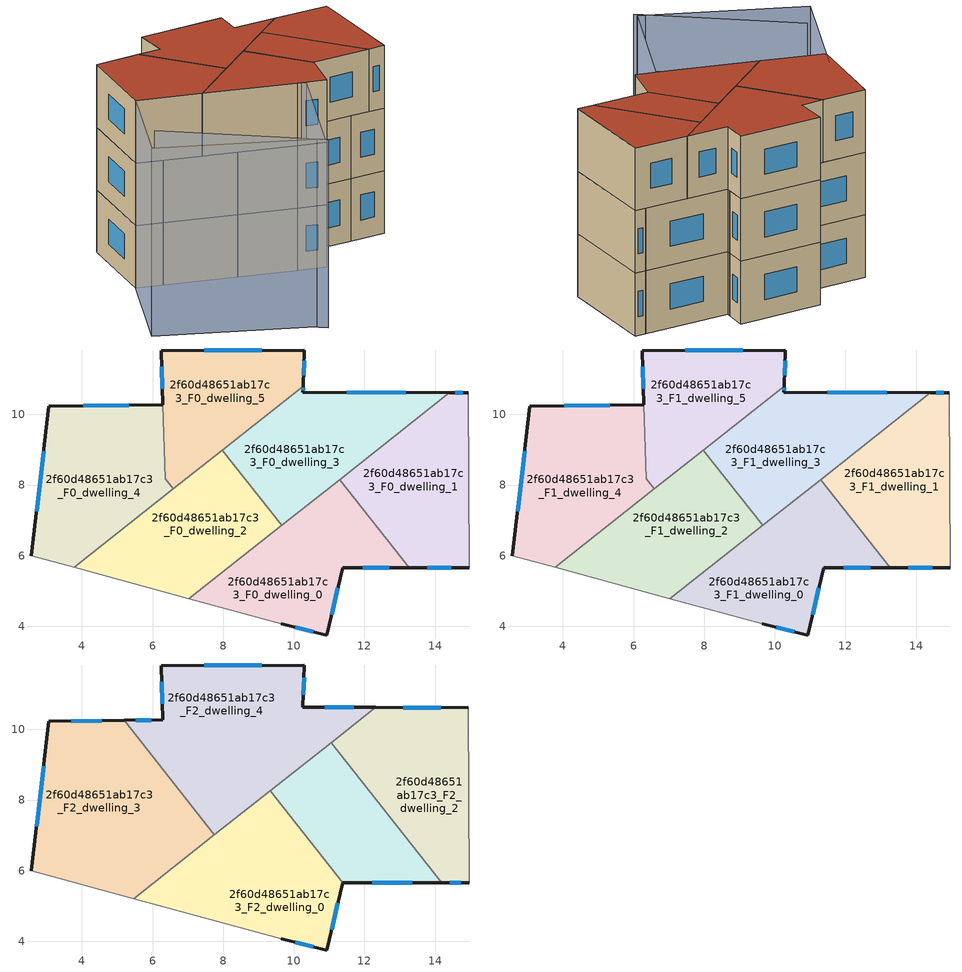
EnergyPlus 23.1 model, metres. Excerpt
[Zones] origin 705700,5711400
2f60d48651ab17c3_F0_dwelling_0
 floor ground (EU_floor_Construction): 11.3,8.16 13.27,5.66 11.39,5.66 10.94,3.75 9.65,4.07 7.03,4.78 z0
 wall outside (EU_wall_Construction): 9.65,4.07 10.94,3.75 11.39,5.66 13.27,5.66 z0:3
 wall adiabatic (EU_wall_Construction): 7.03,4.78 9.65,4.07 z0:3
 wall to 2f60d48651ab17c3_F0_dwelling_1 (EU_wall_Construction): 13.27,5.66 11.3,8.16 z0:3
 wall to 2f60d48651ab17c3_F0_dwelling_2 (EU_wall_Construction): 9.66,6.86 7.03,4.78 z0:3
 wall to 2f60d48651ab17c3_F0_dwelling_3 (EU_wall_Construction): 11.3,8.16 9.66,6.86 z0:3
 window (EU_Window_Construction): 11.95,5.66 12.71,5.66 / 11.07,4.33 11.25,5.09 / 10.04,3.97 10.55,3.85 z0.9:2.1
2f60d48651ab17c3_F0_dwelling_1
 floor ground (EU_floor_Construction): 14.94,10.61 14.96,5.66 13.27,5.66 11.3,8.16 14.41,10.61 z0
 wall outside (EU_wall_Construction): 14.94,10.61 14.41,10.61 / 13.27,5.66 14.96,5.66 z0:3
 wall adiabatic (EU_wall_Construction): 14.96,5.66 14.94,10.61 z0:3
 wall to 2f60d48651ab17c3_F0_dwelling_3 (EU_wall_Construction): 14.41,10.61 11.3,8.16 z0:3
 window (EU_Window_Construction): 14.78,10.61 14.57,10.61 / 13.78,5.66 14.46,5.66 z0.9:2.1
2f60d48651ab17c3_F0_dwelling_2
 floor ground (EU_floor_Construction): 7.98,8.99 9.66,6.86 7.03,4.78 3.78,5.67 z0
 wall to 2f60d48651ab17c3_F0_dwelling_3 (EU_wall_Construction): 9.66,6.86 7.98,8.99 z0:3
 wall adiabatic (EU_wall_Construction): 3.78,5.67 7.03,4.78 z0:3
 wall to 2f60d48651ab17c3_F0_dwelling_4 (EU_wall_Construction): 6.59,7.89 3.78,5.67 z0:3
 wall to 2f60d48651ab17c3_F0_dwelling_5 (EU_wall_Construction): 7.98,8.99 6.59,7.89 z0:3
2f60d48651ab17c3_F0_dwelling_3
 floor ground (EU_floor_Construction): 14.41,10.61 9.66,6.86 7.98,8.99 10.27,10.8 10.26,10.63 z0
 wall outside (EU_wall_Construction): 10.27,10.8 10.26,10.63 / 14.41,10.61 10.26,10.63 z0:3
 wall to 2f60d48651ab17c3_F0_dwelling_5 (EU_wall_Construction): 10.27,10.8 7.98,8.99 z0:3
 window (EU_Window_Construction): 10.26,10.75 10.26,10.68 / 13.16,10.62 11.5,10.62 z0.9:2.1
2f60d48651ab17c3_F0_dwelling_4
 floor ground (EU_floor_Construction): 6.29,10.27 6.36,8.18 6.59,7.89 3.78,5.67 2.57,6 3.06,10.23 z0
 wall outside (EU_wall_Construction): 6.29,10.27 3.06,10.23 2.57,6 z0:3
 wall to 2f60d48651ab17c3_F0_dwelling_5 (EU_wall_Construction): 6.59,7.89 6.36,8.18 6.29,10.27 z0:3
 wall adiabatic (EU_wall_Construction): 2.57,6 3.78,5.67 z0:3
 window (EU_Window_Construction): 2.92,8.96 2.72,7.26 / 5.33,10.26 4.03,10.24 z0.9:2.1
2f60d48651ab17c3_F0_dwelling_5
 floor ground (EU_floor_Construction): 10.3,11.82 10.27,10.8 6.59,7.89 6.36,8.18 6.24,11.8 z0
 wall outside (EU_wall_Construction): 10.27,10.8 10.3,11.82 6.24,11.8 6.29,10.27 z0:3
 window (EU_Window_Construction): 9.09,11.82 7.46,11.81 / 10.28,11.1 10.29,11.52 / 6.26,11.34 6.28,10.73 z0.9:2.1
2f60d48651ab17c3_F1_dwelling_0
 floor to 2f60d48651ab17c3_F0_dwelling_0 (EU_floor_Construction): 11.3,8.16 13.27,5.66 11.39,5.66 10.94,3.75 9.65,4.07 7.03,4.78 z3
 wall outside (EU_wall_Construction): 9.65,4.07 10.94,3.75 11.39,5.66 13.27,5.66 z3:6
 wall adiabatic (EU_wall_Construction): 7.03,4.78 9.65,4.07 z3:6
 wall to 2f60d48651ab17c3_F1_dwelling_1 (EU_wall_Construction): 13.27,5.66 11.3,8.16 z3:6
 wall to 2f60d48651ab17c3_F1_dwelling_2 (EU_wall_Construction): 9.66,6.86 7.03,4.78 z3:6
 wall to 2f60d48651ab17c3_F1_dwelling_3 (EU_wall_Construction): 11.3,8.16 9.66,6.86 z3:6
 window (EU_Window_Construction): 11.95,5.66 12.71,5.66 / 11.07,4.33 11.25,5.09 / 10.04,3.97 10.55,3.85 z3.9:5.1
2f60d48651ab17c3_F1_dwelling_1
 floor to 2f60d48651ab17c3_F0_dwelling_1 (EU_floor_Construction): 14.94,10.61 14.96,5.66 13.27,5.66 11.3,8.16 14.41,10.61 z3
 wall outside (EU_wall_Construction): 14.94,10.61 14.41,10.61 / 13.27,5.66 14.96,5.66 z3:6
 wall adiabatic (EU_wall_Construction): 14.96,5.66 14.94,10.61 z3:6
 wall to 2f60d48651ab17c3_F1_dwelling_3 (EU_wall_Construction): 14.41,10.61 11.3,8.16 z3:6
 window (EU_Window_Construction): 14.78,10.61 14.57,10.61 / 13.78,5.66 14.46,5.66 z3.9:5.1
2f60d48651ab17c3_F1_dwelling_2
 floor to 2f60d48651ab17c3_F0_dwelling_2 (EU_floor_Construction): 7.98,8.99 9.66,6.86 7.03,4.78 3.78,5.67 z3
 wall to 2f60d48651ab17c3_F1_dwelling_3 (EU_wall_Construction): 9.66,6.86 7.98,8.99 z3:6
 wall adiabatic (EU_wall_Construction): 3.78,5.67 7.03,4.78 z3:6
 wall to 2f60d48651ab17c3_F1_dwelling_4 (EU_wall_Construction): 6.59,7.89 3.78,5.67 z3:6
 wall to 2f60d48651ab17c3_F1_dwelling_5 (EU_wall_Construction): 7.98,8.99 6.59,7.89 z3:6
2f60d48651ab17c3_F1_dwelling_3
 floor to 2f60d48651ab17c3_F0_dwelling_3 (EU_floor_Construction): 14.41,10.61 9.66,6.86 7.98,8.99 10.27,10.8 10.26,10.63 z3
 wall outside (EU_wall_Construction): 10.27,10.8 10.26,10.63 / 14.41,10.61 10.26,10.63 z3:6
 wall to 2f60d48651ab17c3_F1_dwelling_5 (EU_wall_Construction): 10.27,10.8 7.98,8.99 z3:6
 window (EU_Window_Construction): 10.26,10.75 10.26,10.68 / 13.16,10.62 11.5,10.62 z3.9:5.1
2f60d48651ab17c3_F1_dwelling_4
 floor to 2f60d48651ab17c3_F0_dwelling_4 (EU_floor_Construction): 6.29,10.27 6.36,8.18 6.59,7.89 3.78,5.67 2.57,6 3.06,10.23 z3
 wall outside (EU_wall_Construction): 6.29,10.27 3.06,10.23 2.57,6 z3:6
 wall to 2f60d48651ab17c3_F1_dwelling_5 (EU_wall_Construction): 6.59,7.89 6.36,8.18 6.29,10.27 z3:6
 wall adiabatic (EU_wall_Construction): 2.57,6 3.78,5.67 z3:6
 window (EU_Window_Construction): 2.92,8.96 2.72,7.26 / 5.33,10.26 4.03,10.24 z3.9:5.1
2f60d48651ab17c3_F1_dwelling_5
 floor to 2f60d48651ab17c3_F0_dwelling_5 (EU_floor_Construction): 10.3,11.82 10.27,10.8 6.59,7.89 6.36,8.18 6.24,11.8 z3
 wall outside (EU_wall_Construction): 10.27,10.8 10.3,11.82 6.24,11.8 6.29,10.27 z3:6
 window (EU_Window_Construction): 9.09,11.82 7.46,11.81 / 10.28,11.1 10.29,11.52 / 6.26,11.34 6.28,10.73 z3.9:5.1
2f60d48651ab17c3_F2_dwelling_0
 floor to 2f60d48651ab17c3_F1_dwelling_0 (EU_floor_Construction): 10.14,7.24 11.39,5.66 10.94,3.75 9.65,4.07 7.03,4.78 z6
 floor to 2f60d48651ab17c3_F1_dwelling_2 (EU_floor_Construction): 8.85,7.88 9.66,6.86 7.03,4.78 5.47,5.21 z6
 floor to 2f60d48651ab17c3_F1_dwelling_3 (EU_floor_Construction): 9.33,8.26 10.14,7.24 9.66,6.86 8.85,7.88 z6
 wall outside (EU_wall_Construction): 9.65,4.07 10.94,3.75 11.39,5.66 z6:9
 wall to 2f60d48651ab17c3_F2_dwelling_1 (EU_wall_Construction): 11.39,5.66 9.33,8.26 z6:9
 wall adiabatic (EU_wall_Construction): 5.47,5.21 9.65,4.07 z6:9
 wall to 2f60d48651ab17c3_F2_dwelling_3 (EU_wall_Construction): 7.75,7.01 5.47,5.21 z6:9
 wall to 2f60d48651ab17c3_F2_dwelling_4 (EU_wall_Construction): 9.33,8.26 7.75,7.01 z6:9
 window (EU_Window_Construction): 11.07,4.33 11.25,5.09 / 10.04,3.97 10.55,3.85 z6.9:8.1
 roof outside (EU_roof_Construction): 10.94,3.75 11.39,5.66 9.33,8.26 5.47,5.21 9.65,4.07 z9
2f60d48651ab17c3_F2_dwelling_1
 floor to 2f60d48651ab17c3_F1_dwelling_0 (EU_floor_Construction): 11.3,8.16 13.27,5.66 11.39,5.66 10.14,7.24 z6
 floor to 2f60d48651ab17c3_F1_dwelling_1 (EU_floor_Construction): 11.86,8.6 14.19,5.66 13.27,5.66 11.3,8.16 z6
 floor to 2f60d48651ab17c3_F1_dwelling_3 (EU_floor_Construction): 11.06,9.62 11.86,8.6 10.14,7.24 9.33,8.26 z6
 wall outside (EU_wall_Construction): 11.39,5.66 14.19,5.66 z6:9
 wall to 2f60d48651ab17c3_F2_dwelling_2 (EU_wall_Construction): 14.19,5.66 11.06,9.62 z6:9
 wall to 2f60d48651ab17c3_F2_dwelling_4 (EU_wall_Construction): 11.06,9.62 9.33,8.26 z6:9
 window (EU_Window_Construction): 12.22,5.66 13.35,5.66 z6.9:8.1
 roof outside (EU_roof_Construction): 14.19,5.66 11.06,9.62 9.33,8.26 11.39,5.66 z9
2f60d48651ab17c3_F2_dwelling_2
 floor to 2f60d48651ab17c3_F1_dwelling_1 (EU_floor_Construction): 14.94,10.61 14.96,5.66 14.19,5.66 11.86,8.6 14.4,10.61 z6
 floor to 2f60d48651ab17c3_F1_dwelling_3 (EU_floor_Construction): 14.4,10.61 11.86,8.6 11.06,9.62 12.31,10.62 z6
 wall outside (EU_wall_Construction): 14.94,10.61 12.31,10.62 / 14.19,5.66 14.96,5.66 z6:9
 wall adiabatic (EU_wall_Construction): 14.96,5.66 14.94,10.61 z6:9
 wall to 2f60d48651ab17c3_F2_dwelling_4 (EU_wall_Construction): 12.31,10.62 11.06,9.62 z6:9
 window (EU_Window_Construction): 14.16,10.61 13.1,10.62 / 14.42,5.66 14.73,5.66 z6.9:8.1
 roof outside (EU_roof_Construction): 14.96,5.66 14.94,10.61 12.31,10.62 11.06,9.62 14.19,5.66 z9
2f60d48651ab17c3_F2_dwelling_3
 floor to 2f60d48651ab17c3_F1_dwelling_4 (EU_floor_Construction): 5.19,10.25 6.34,8.8 6.36,8.18 6.59,7.89 3.78,5.67 2.57,6 3.06,10.23 z6
 floor to 2f60d48651ab17c3_F1_dwelling_2 (EU_floor_Construction): 6.88,8.12 7.75,7.01 5.47,5.21 3.78,5.67 z6
 floor to 2f60d48651ab17c3_F1_dwelling_5 (EU_floor_Construction): 6.34,8.8 6.88,8.12 6.59,7.89 6.36,8.18 z6
 wall outside (EU_wall_Construction): 5.19,10.25 3.06,10.23 2.57,6 z6:9
 wall adiabatic (EU_wall_Construction): 2.57,6 5.47,5.21 z6:9
 wall to 2f60d48651ab17c3_F2_dwelling_4 (EU_wall_Construction): 7.75,7.01 5.19,10.25 z6:9
 window (EU_Window_Construction): 2.92,8.96 2.72,7.26 / 4.56,10.25 3.7,10.24 z6.9:8.1
 roof outside (EU_roof_Construction): 7.75,7.01 5.19,10.25 3.06,10.23 2.57,6 5.47,5.21 z9
2f60d48651ab17c3_F2_dwelling_4
 floor to 2f60d48651ab17c3_F1_dwelling_4 (EU_floor_Construction): 6.29,10.27 6.34,8.8 5.19,10.25 z6
 floor to 2f60d48651ab17c3_F1_dwelling_3 (EU_floor_Construction): 12.31,10.62 8.85,7.88 7.98,8.99 10.27,10.8 10.26,10.63 z6
 floor to 2f60d48651ab17c3_F1_dwelling_5 (EU_floor_Construction): 10.3,11.82 10.27,10.8 6.88,8.12 6.34,8.8 6.24,11.8 z6
 floor to 2f60d48651ab17c3_F1_dwelling_2 (EU_floor_Construction): 7.98,8.99 8.85,7.88 7.75,7.01 6.88,8.12 z6
 wall outside (EU_wall_Construction): 12.31,10.62 10.26,10.63 10.3,11.82 6.24,11.8 6.29,10.27 5.19,10.25 z6:9
 window (EU_Window_Construction): 10.27,10.99 10.29,11.47 / 11.7,10.62 10.88,10.63 / 5.96,10.26 5.52,10.26 / 6.26,11.34 6.28,10.73 / 9.09,11.82 7.46,11.81 z6.9:8.1
 roof outside (EU_roof_Construction): 12.31,10.62 10.26,10.63 10.3,11.82 6.24,11.8 6.29,10.27 5.19,10.25 7.75,7.01 z9
shading: 1.64,2.77 7.74,-1.89 / 0.59,1.22 2.93,6.86 / 2.93,6.86 10,3.92 / 10,3.92 7.66,-1.72 / 7.66,-1.72 0.59,1.22 z0:9
[Building]
EU S2 Campaign: North Axis=0; Terrain=City; Solar Distribution=FullExterior
[Site:Location]
London: Latitude=51.5; Longitude=-0.5; Time Zone=0; Elevation=25
[SizingPeriod:WeatherFileDays]
AnnualSizingPeriod: Begin Month=1; Begin Day of Month=1; End Month=12; End Day of Month=31; Day of Week for Start Day=Monday; Use Weather File Daylight Saving Period=No; Use Weather File Rain and Snow Indicators=No
[MATERIAL]
EU_InternalMass_Material: Roughness=MediumRough; Thickness=0.1; Conductivity=1; Density=1800; Specific Heat=900; Thermal Absorptance=0.9; Solar Absorptance=0.7; Visible Absorptance=0.7
[MATERIAL:NOMASS] Roughness=MediumRough; Thermal Absorptance=0.9; Solar Absorptance=0.7; Visible Absorptance=0.7
Name | Thermal Resistance
EU_wall_NoMass | 1.04674
EU_roof_NoMass | 4.32442
EU_floor_NoMass | 2.04616
[WINDOWMATERIAL:SIMPLEGLAZINGSYSTEM]
EU_Window_SimpleGlazing: UFactor=4.25843; Solar Heat Gain Coefficient=0.85; Visible Transmittance=0.85
[CONSTRUCTION]
EU_wall_Construction: EU_wall_NoMass
EU_roof_Construction: EU_roof_NoMass
EU_floor_Construction: EU_floor_NoMass
EU_InternalMass_Construction: EU_InternalMass_Material
EU_Window_Construction: EU_Window_SimpleGlazing
[ZONE] Type=1; Multiplier=1; Ceiling Height=autocalculate; Floor Area=autocalculate; Part of Total Floor Area=Yes
Name | Volume
2f60d48651ab17c3_F0_dwelling_0; 2f60d48651ab17c3_F1_dwelling_0 | 35.439
2f60d48651ab17c3_F2_dwelling_0 | 41.3372
2f60d48651ab17c3_F0_dwelling_1; 2f60d48651ab17c3_F1_dwelling_1 | 35.4382
2f60d48651ab17c3_F2_dwelling_1 | 27.5435
2f60d48651ab17c3_F0_dwelling_2; 2f60d48651ab17c3_F1_dwelling_2 | 35.4412
2f60d48651ab17c3_F2_dwelling_2 | 37.4421
2f60d48651ab17c3_F0_dwelling_3; 2f60d48651ab17c3_F1_dwelling_3 | 35.4463
2f60d48651ab17c3_F2_dwelling_3 | 53.1584
2f60d48651ab17c3_F0_dwelling_4; 2f60d48651ab17c3_F1_dwelling_4 | 40.3616
2f60d48651ab17c3_F2_dwelling_4 | 53.1599
2f60d48651ab17c3_F0_dwelling_5; 2f60d48651ab17c3_F1_dwelling_5 | 30.5105
[INTERNALMASS] Construction=EU_InternalMass_Construction
Name | Zone or ZoneList | Surface Area
2f60d48651ab17c3_F0_dwelling_0_EU_InternalMass | 2f60d48651ab17c3_F0_dwelling_0 | 11.813
2f60d48651ab17c3_F0_dwelling_1_EU_InternalMass | 2f60d48651ab17c3_F0_dwelling_1 | 11.8126
2f60d48651ab17c3_F0_dwelling_2_EU_InternalMass | 2f60d48651ab17c3_F0_dwelling_2 | 11.814
2f60d48651ab17c3_F0_dwelling_3_EU_InternalMass | 2f60d48651ab17c3_F0_dwelling_3 | 11.8159
2f60d48651ab17c3_F0_dwelling_4_EU_InternalMass | 2f60d48651ab17c3_F0_dwelling_4 | 13.4552
2f60d48651ab17c3_F0_dwelling_5_EU_InternalMass | 2f60d48651ab17c3_F0_dwelling_5 | 10.1694
2f60d48651ab17c3_F1_dwelling_0_EU_InternalMass | 2f60d48651ab17c3_F1_dwelling_0 | 11.813
2f60d48651ab17c3_F1_dwelling_1_EU_InternalMass | 2f60d48651ab17c3_F1_dwelling_1 | 11.8126
2f60d48651ab17c3_F1_dwelling_2_EU_InternalMass | 2f60d48651ab17c3_F1_dwelling_2 | 11.814
2f60d48651ab17c3_F1_dwelling_3_EU_InternalMass | 2f60d48651ab17c3_F1_dwelling_3 | 11.8159
2f60d48651ab17c3_F1_dwelling_4_EU_InternalMass | 2f60d48651ab17c3_F1_dwelling_4 | 13.4552
2f60d48651ab17c3_F1_dwelling_5_EU_InternalMass | 2f60d48651ab17c3_F1_dwelling_5 | 10.1694
2f60d48651ab17c3_F2_dwelling_0_EU_InternalMass | 2f60d48651ab17c3_F2_dwelling_0 | 13.7787
2f60d48651ab17c3_F2_dwelling_1_EU_InternalMass | 2f60d48651ab17c3_F2_dwelling_1 | 9.18095
2f60d48651ab17c3_F2_dwelling_2_EU_InternalMass | 2f60d48651ab17c3_F2_dwelling_2 | 12.4807
2f60d48651ab17c3_F2_dwelling_3_EU_InternalMass | 2f60d48651ab17c3_F2_dwelling_3 | 17.7195
2f60d48651ab17c3_F2_dwelling_4_EU_InternalMass | 2f60d48651ab17c3_F2_dwelling_4 | 17.7202
[OTHEREQUIPMENT] Fuel Type=Electricity; Design Level Calculation Method=Watts/Area; Power per Zone Floor Area=1; Fraction Latent=0; Fraction Radiant=0; Fraction Lost=0; Carbon Dioxide Generation Rate=0; EndUse Subcategory=EU_Step8_InternalGains
Name | Zone or ZoneList or Space or SpaceList | Schedule
EU_Step8_InternalGain_2f60d48651ab17c3_F0_dwelling_0_f000 | 2f60d48651ab17c3_F0_dwelling_0 | EU_Step8_GainSchedule_2f60d48651ab17c3_F0_dwelling_0_f000
EU_Step8_InternalGain_2f60d48651ab17c3_F0_dwelling_1_f000 | 2f60d48651ab17c3_F0_dwelling_1 | EU_Step8_GainSchedule_2f60d48651ab17c3_F0_dwelling_1_f000
EU_Step8_InternalGain_2f60d48651ab17c3_F0_dwelling_2_f000 | 2f60d48651ab17c3_F0_dwelling_2 | EU_Step8_GainSchedule_2f60d48651ab17c3_F0_dwelling_2_f000
EU_Step8_InternalGain_2f60d48651ab17c3_F0_dwelling_3_f000 | 2f60d48651ab17c3_F0_dwelling_3 | EU_Step8_GainSchedule_2f60d48651ab17c3_F0_dwelling_3_f000
EU_Step8_InternalGain_2f60d48651ab17c3_F0_dwelling_4_f000 | 2f60d48651ab17c3_F0_dwelling_4 | EU_Step8_GainSchedule_2f60d48651ab17c3_F0_dwelling_4_f000
EU_Step8_InternalGain_2f60d48651ab17c3_F0_dwelling_5_f000 | 2f60d48651ab17c3_F0_dwelling_5 | EU_Step8_GainSchedule_2f60d48651ab17c3_F0_dwelling_5_f000
EU_Step8_InternalGain_2f60d48651ab17c3_F1_dwelling_0_f000 | 2f60d48651ab17c3_F1_dwelling_0 | EU_Step8_GainSchedule_2f60d48651ab17c3_F1_dwelling_0_f000
EU_Step8_InternalGain_2f60d48651ab17c3_F1_dwelling_1_f000 | 2f60d48651ab17c3_F1_dwelling_1 | EU_Step8_GainSchedule_2f60d48651ab17c3_F1_dwelling_1_f000
EU_Step8_InternalGain_2f60d48651ab17c3_F1_dwelling_2_f000 | 2f60d48651ab17c3_F1_dwelling_2 | EU_Step8_GainSchedule_2f60d48651ab17c3_F1_dwelling_2_f000
EU_Step8_InternalGain_2f60d48651ab17c3_F1_dwelling_3_f000 | 2f60d48651ab17c3_F1_dwelling_3 | EU_Step8_GainSchedule_2f60d48651ab17c3_F1_dwelling_3_f000
EU_Step8_InternalGain_2f60d48651ab17c3_F1_dwelling_4_f000 | 2f60d48651ab17c3_F1_dwelling_4 | EU_Step8_GainSchedule_2f60d48651ab17c3_F1_dwelling_4_f000
EU_Step8_InternalGain_2f60d48651ab17c3_F1_dwelling_5_f000 | 2f60d48651ab17c3_F1_dwelling_5 | EU_Step8_GainSchedule_2f60d48651ab17c3_F1_dwelling_5_f000
EU_Step8_InternalGain_2f60d48651ab17c3_F2_dwelling_0_f000 | 2f60d48651ab17c3_F2_dwelling_0 | EU_Step8_GainSchedule_2f60d48651ab17c3_F2_dwelling_0_f000
EU_Step8_InternalGain_2f60d48651ab17c3_F2_dwelling_1_f000 | 2f60d48651ab17c3_F2_dwelling_1 | EU_Step8_GainSchedule_2f60d48651ab17c3_F2_dwelling_1_f000
EU_Step8_InternalGain_2f60d48651ab17c3_F2_dwelling_2_f000 | 2f60d48651ab17c3_F2_dwelling_2 | EU_Step8_GainSchedule_2f60d48651ab17c3_F2_dwelling_2_f000
EU_Step8_InternalGain_2f60d48651ab17c3_F2_dwelling_3_f000 | 2f60d48651ab17c3_F2_dwelling_3 | EU_Step8_GainSchedule_2f60d48651ab17c3_F2_dwelling_3_f000
EU_Step8_InternalGain_2f60d48651ab17c3_F2_dwelling_4_f000 | 2f60d48651ab17c3_F2_dwelling_4 | EU_Step8_GainSchedule_2f60d48651ab17c3_F2_dwelling_4_f000
[ZONEVENTILATION:DESIGNFLOWRATE] Schedule=EU_AlwaysOn; Design Flow Rate Calculation Method=AirChanges/Hour; Air Changes per Hour=0.488719; Ventilation Type=Natural; Fan Pressure Rise=0; Fan Total Efficiency=1; Constant Term Coefficient=1; Temperature Term Coefficient=0; Velocity Term Coefficient=0; Velocity Squared Term Coefficient=0; Minimum Indoor Temperature=-100; Maximum Indoor Temperature=100; Delta Temperature=-100; Minimum Outdoor Temperature=-100; Maximum Outdoor Temperature=100; Maximum Wind Speed=40
Name | Zone or ZoneList or Space or SpaceList
EU_ConstantAir_2f60d48651ab17c3_F0_dwelling_0 | 2f60d48651ab17c3_F0_dwelling_0
EU_ConstantAir_2f60d48651ab17c3_F0_dwelling_1 | 2f60d48651ab17c3_F0_dwelling_1
EU_ConstantAir_2f60d48651ab17c3_F0_dwelling_2 | 2f60d48651ab17c3_F0_dwelling_2
EU_ConstantAir_2f60d48651ab17c3_F0_dwelling_3 | 2f60d48651ab17c3_F0_dwelling_3
EU_ConstantAir_2f60d48651ab17c3_F0_dwelling_4 | 2f60d48651ab17c3_F0_dwelling_4
EU_ConstantAir_2f60d48651ab17c3_F0_dwelling_5 | 2f60d48651ab17c3_F0_dwelling_5
EU_ConstantAir_2f60d48651ab17c3_F1_dwelling_0 | 2f60d48651ab17c3_F1_dwelling_0
EU_ConstantAir_2f60d48651ab17c3_F1_dwelling_1 | 2f60d48651ab17c3_F1_dwelling_1
EU_ConstantAir_2f60d48651ab17c3_F1_dwelling_2 | 2f60d48651ab17c3_F1_dwelling_2
EU_ConstantAir_2f60d48651ab17c3_F1_dwelling_3 | 2f60d48651ab17c3_F1_dwelling_3
EU_ConstantAir_2f60d48651ab17c3_F1_dwelling_4 | 2f60d48651ab17c3_F1_dwelling_4
EU_ConstantAir_2f60d48651ab17c3_F1_dwelling_5 | 2f60d48651ab17c3_F1_dwelling_5
EU_ConstantAir_2f60d48651ab17c3_F2_dwelling_0 | 2f60d48651ab17c3_F2_dwelling_0
EU_ConstantAir_2f60d48651ab17c3_F2_dwelling_1 | 2f60d48651ab17c3_F2_dwelling_1
EU_ConstantAir_2f60d48651ab17c3_F2_dwelling_2 | 2f60d48651ab17c3_F2_dwelling_2
EU_ConstantAir_2f60d48651ab17c3_F2_dwelling_3 | 2f60d48651ab17c3_F2_dwelling_3
EU_ConstantAir_2f60d48651ab17c3_F2_dwelling_4 | 2f60d48651ab17c3_F2_dwelling_4
[HVACTEMPLATE:THERMOSTAT] Constant Heating Setpoint=20; Constant Cooling Setpoint=50
EU_HeatOnly_2f60d48651ab17c3_F0_dwelling_0; EU_HeatOnly_2f60d48651ab17c3_F0_dwelling_1; EU_HeatOnly_2f60d48651ab17c3_F0_dwelling_2; EU_HeatOnly_2f60d48651ab17c3_F0_dwelling_3; EU_HeatOnly_2f60d48651ab17c3_F0_dwelling_4; EU_HeatOnly_2f60d48651ab17c3_F0_dwelling_5; EU_HeatOnly_2f60d48651ab17c3_F1_dwelling_0; EU_HeatOnly_2f60d48651ab17c3_F1_dwelling_1; EU_HeatOnly_2f60d48651ab17c3_F1_dwelling_2; EU_HeatOnly_2f60d48651ab17c3_F1_dwelling_3; EU_HeatOnly_2f60d48651ab17c3_F1_dwelling_4; EU_HeatOnly_2f60d48651ab17c3_F1_dwelling_5; EU_HeatOnly_2f60d48651ab17c3_F2_dwelling_0; EU_HeatOnly_2f60d48651ab17c3_F2_dwelling_1; EU_HeatOnly_2f60d48651ab17c3_F2_dwelling_2; EU_HeatOnly_2f60d48651ab17c3_F2_dwelling_3; EU_HeatOnly_2f60d48651ab17c3_F2_dwelling_4
[HVACTEMPLATE:ZONE:IDEALLOADSAIRSYSTEM] System Availability Schedule=EU_AlwaysOn; Maximum Heating Supply Air Temperature=50; Minimum Cooling Supply Air Temperature=13; Maximum Heating Supply Air Humidity Ratio=0.0156; Minimum Cooling Supply Air Humidity Ratio=0.0077; Heating Limit=NoLimit; Cooling Limit=NoLimit; Heating Availability Schedule=EU_AlwaysOn; Cooling Availability Schedule=EU_CoolingOff; Dehumidification Control Type=ConstantSensibleHeatRatio; Cooling Sensible Heat Ratio=0.7; Dehumidification Setpoint=60; Humidification Control Type=None; Humidification Setpoint=30; Outdoor Air Method=None; Outdoor Air Flow Rate per Person=0.00944; Outdoor Air Flow Rate per Zone Floor Area=0; Outdoor Air Flow Rate per Zone=0; Demand Controlled Ventilation Type=None; Outdoor Air Economizer Type=NoEconomizer; Heat Recovery Type=None; Sensible Heat Recovery Effectiveness=0.7; Latent Heat Recovery Effectiveness=0.65
Name | Template Thermostat
2f60d48651ab17c3_F0_dwelling_0 | EU_HeatOnly_2f60d48651ab17c3_F0_dwelling_0
2f60d48651ab17c3_F0_dwelling_1 | EU_HeatOnly_2f60d48651ab17c3_F0_dwelling_1
2f60d48651ab17c3_F0_dwelling_2 | EU_HeatOnly_2f60d48651ab17c3_F0_dwelling_2
2f60d48651ab17c3_F0_dwelling_3 | EU_HeatOnly_2f60d48651ab17c3_F0_dwelling_3
2f60d48651ab17c3_F0_dwelling_4 | EU_HeatOnly_2f60d48651ab17c3_F0_dwelling_4
2f60d48651ab17c3_F0_dwelling_5 | EU_HeatOnly_2f60d48651ab17c3_F0_dwelling_5
2f60d48651ab17c3_F1_dwelling_0 | EU_HeatOnly_2f60d48651ab17c3_F1_dwelling_0
2f60d48651ab17c3_F1_dwelling_1 | EU_HeatOnly_2f60d48651ab17c3_F1_dwelling_1
2f60d48651ab17c3_F1_dwelling_2 | EU_HeatOnly_2f60d48651ab17c3_F1_dwelling_2
2f60d48651ab17c3_F1_dwelling_3 | EU_HeatOnly_2f60d48651ab17c3_F1_dwelling_3
2f60d48651ab17c3_F1_dwelling_4 | EU_HeatOnly_2f60d48651ab17c3_F1_dwelling_4
2f60d48651ab17c3_F1_dwelling_5 | EU_HeatOnly_2f60d48651ab17c3_F1_dwelling_5
2f60d48651ab17c3_F2_dwelling_0 | EU_HeatOnly_2f60d48651ab17c3_F2_dwelling_0
2f60d48651ab17c3_F2_dwelling_1 | EU_HeatOnly_2f60d48651ab17c3_F2_dwelling_1
2f60d48651ab17c3_F2_dwelling_2 | EU_HeatOnly_2f60d48651ab17c3_F2_dwelling_2
2f60d48651ab17c3_F2_dwelling_3 | EU_HeatOnly_2f60d48651ab17c3_F2_dwelling_3
2f60d48651ab17c3_F2_dwelling_4 | EU_HeatOnly_2f60d48651ab17c3_F2_dwelling_4
[SIZING:ZONE] Zone Cooling Design Supply Air Temperature Input Method=SupplyAirTemperature; Zone Cooling Design Supply Air Temperature=13; Zone Heating Design Supply Air Temperature Input Method=SupplyAirTemperature; Zone Heating Design Supply Air Temperature=50; Zone Cooling Design Supply Air Humidity Ratio=0.008; Zone Heating Design Supply Air Humidity Ratio=0.008; Cooling Design Air Flow Method=DesignDay; Cooling Design Air Flow Rate=0; Cooling Minimum Air Flow per Zone Floor Area=0.000762; Cooling Minimum Air Flow=0; Cooling Minimum Air Flow Fraction=0.2; Heating Design Air Flow Method=DesignDay; Heating Design Air Flow Rate=0; Heating Maximum Air Flow per Zone Floor Area=0.002032; Heating Maximum Air Flow=0.141576; Heating Maximum Air Flow Fraction=0.3; Account for Dedicated Outdoor Air System=No; Dedicated Outdoor Air System Control Strategy=NeutralSupplyAir; Dedicated Outdoor Air Low Setpoint Temperature for Design=autosize; Dedicated Outdoor Air High Setpoint Temperature for Design=autosize; Zone Load Sizing Method=Sensible Load Only No Latent Load; Zone Latent Cooling Design Supply Air Humidity Ratio Input Method=HumidityRatioDifference; Zone Cooling Design Supply Air Humidity Ratio Difference=0.005; Zone Latent Heating Design Supply Air Humidity Ratio Input Method=HumidityRatioDifference; Zone Humidification Design Supply Air Humidity Ratio Difference=0.005
2f60d48651ab17c3_F0_dwelling_0; 2f60d48651ab17c3_F0_dwelling_1; 2f60d48651ab17c3_F0_dwelling_2; 2f60d48651ab17c3_F0_dwelling_3; 2f60d48651ab17c3_F0_dwelling_4; 2f60d48651ab17c3_F0_dwelling_5; 2f60d48651ab17c3_F1_dwelling_0; 2f60d48651ab17c3_F1_dwelling_1; 2f60d48651ab17c3_F1_dwelling_2; 2f60d48651ab17c3_F1_dwelling_3; 2f60d48651ab17c3_F1_dwelling_4; 2f60d48651ab17c3_F1_dwelling_5; 2f60d48651ab17c3_F2_dwelling_0; 2f60d48651ab17c3_F2_dwelling_1; 2f60d48651ab17c3_F2_dwelling_2; 2f60d48651ab17c3_F2_dwelling_3; 2f60d48651ab17c3_F2_dwelling_4
[SCHEDULE:CONSTANT]
Name | Hourly Value
EU_AlwaysOn | 1
EU_CoolingOff | 0
[SCHEDULE:FILE] Column Number=1; Rows to Skip at Top=0; Number of Hours of Data=8760; Column Separator=Comma; Interpolate to Timestep=No; Minutes per Item=60; Adjust Schedule for Daylight Savings=Yes
Name | File
EU_Step8_GainSchedule_2f60d48651ab17c3_F0_dwelling_0_f000 | ../../schedules/2f60d48651ab17c3/2f60d48651ab17c3_F0_dwelling_0_f000_gain.csv
EU_Step8_GainSchedule_2f60d48651ab17c3_F0_dwelling_1_f000 | ../../schedules/2f60d48651ab17c3/2f60d48651ab17c3_F0_dwelling_1_f000_gain.csv
EU_Step8_GainSchedule_2f60d48651ab17c3_F0_dwelling_2_f000 | ../../schedules/2f60d48651ab17c3/2f60d48651ab17c3_F0_dwelling_2_f000_gain.csv
EU_Step8_GainSchedule_2f60d48651ab17c3_F0_dwelling_3_f000 | ../../schedules/2f60d48651ab17c3/2f60d48651ab17c3_F0_dwelling_3_f000_gain.csv
EU_Step8_GainSchedule_2f60d48651ab17c3_F0_dwelling_4_f000 | ../../schedules/2f60d48651ab17c3/2f60d48651ab17c3_F0_dwelling_4_f000_gain.csv
EU_Step8_GainSchedule_2f60d48651ab17c3_F0_dwelling_5_f000 | ../../schedules/2f60d48651ab17c3/2f60d48651ab17c3_F0_dwelling_5_f000_gain.csv
EU_Step8_GainSchedule_2f60d48651ab17c3_F1_dwelling_0_f000 | ../../schedules/2f60d48651ab17c3/2f60d48651ab17c3_F1_dwelling_0_f000_gain.csv
EU_Step8_GainSchedule_2f60d48651ab17c3_F1_dwelling_1_f000 | ../../schedules/2f60d48651ab17c3/2f60d48651ab17c3_F1_dwelling_1_f000_gain.csv
EU_Step8_GainSchedule_2f60d48651ab17c3_F1_dwelling_2_f000 | ../../schedules/2f60d48651ab17c3/2f60d48651ab17c3_F1_dwelling_2_f000_gain.csv
EU_Step8_GainSchedule_2f60d48651ab17c3_F1_dwelling_3_f000 | ../../schedules/2f60d48651ab17c3/2f60d48651ab17c3_F1_dwelling_3_f000_gain.csv
EU_Step8_GainSchedule_2f60d48651ab17c3_F1_dwelling_4_f000 | ../../schedules/2f60d48651ab17c3/2f60d48651ab17c3_F1_dwelling_4_f000_gain.csv
EU_Step8_GainSchedule_2f60d48651ab17c3_F1_dwelling_5_f000 | ../../schedules/2f60d48651ab17c3/2f60d48651ab17c3_F1_dwelling_5_f000_gain.csv
EU_Step8_GainSchedule_2f60d48651ab17c3_F2_dwelling_0_f000 | ../../schedules/2f60d48651ab17c3/2f60d48651ab17c3_F2_dwelling_0_f000_gain.csv
EU_Step8_GainSchedule_2f60d48651ab17c3_F2_dwelling_1_f000 | ../../schedules/2f60d48651ab17c3/2f60d48651ab17c3_F2_dwelling_1_f000_gain.csv
EU_Step8_GainSchedule_2f60d48651ab17c3_F2_dwelling_2_f000 | ../../schedules/2f60d48651ab17c3/2f60d48651ab17c3_F2_dwelling_2_f000_gain.csv
EU_Step8_GainSchedule_2f60d48651ab17c3_F2_dwelling_3_f000 | ../../schedules/2f60d48651ab17c3/2f60d48651ab17c3_F2_dwelling_3_f000_gain.csv
EU_Step8_GainSchedule_2f60d48651ab17c3_F2_dwelling_4_f000 | ../../schedules/2f60d48651ab17c3/2f60d48651ab17c3_F2_dwelling_4_f000_gain.csv
